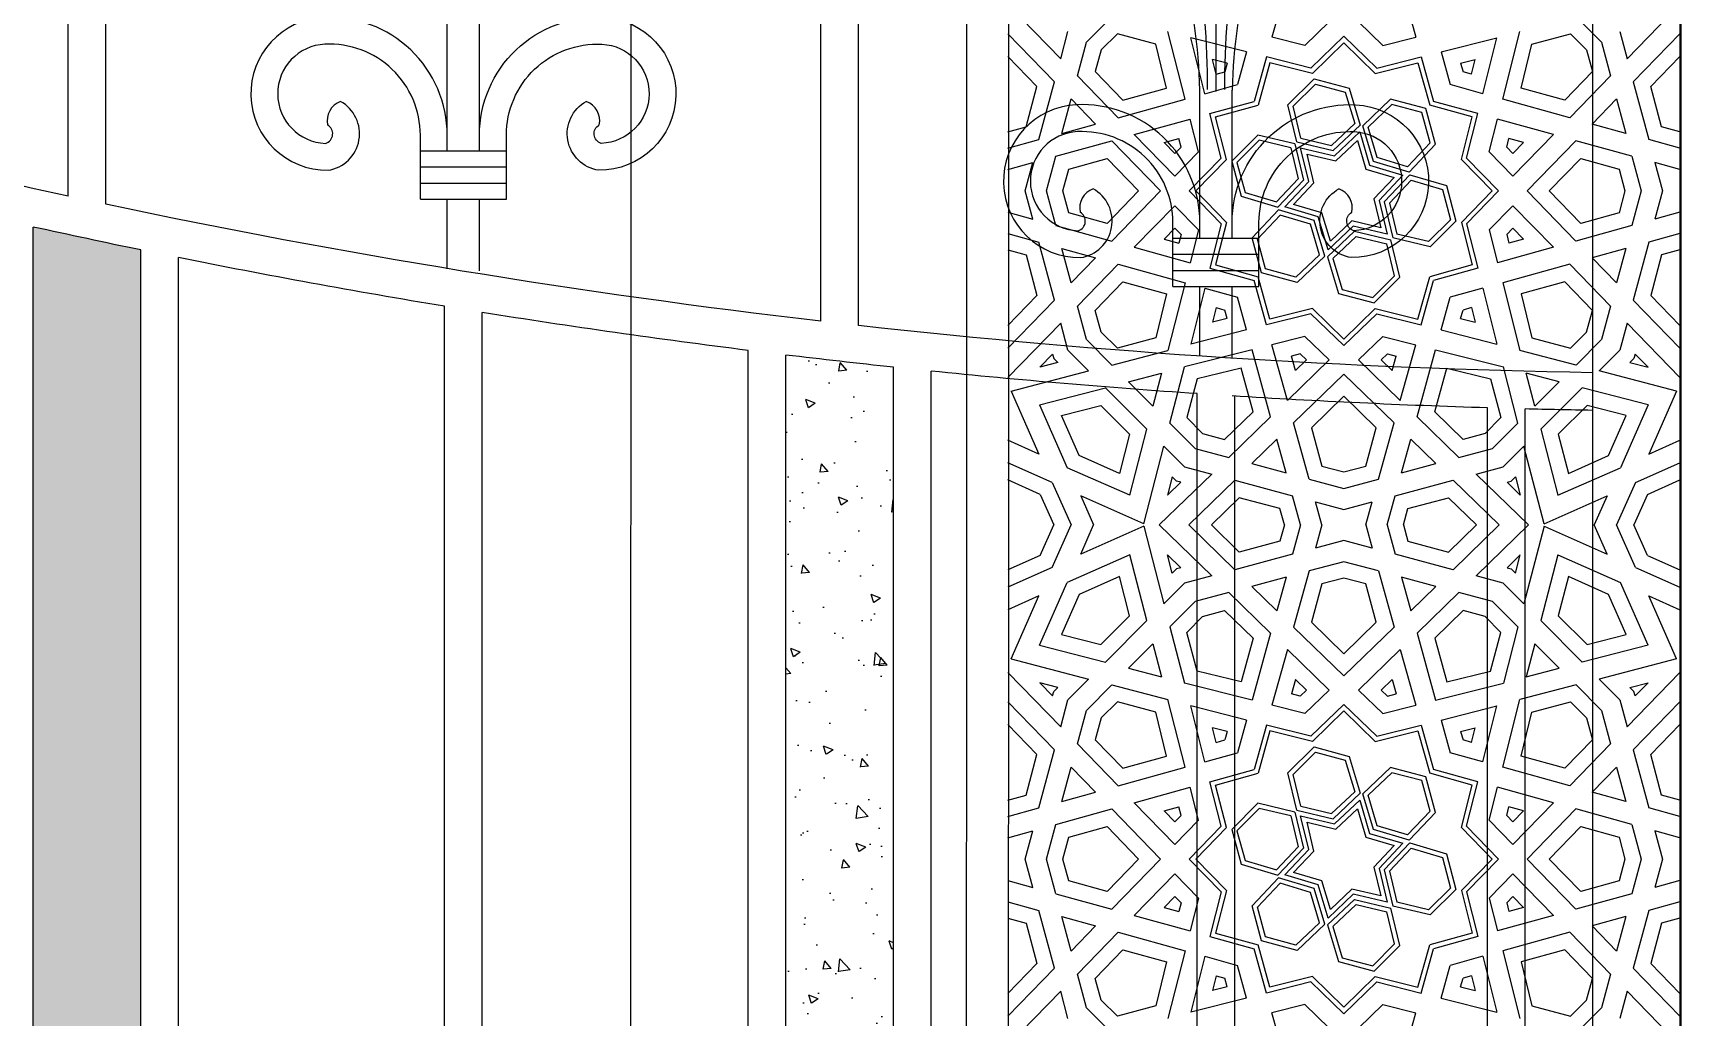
# Model space of a CAD drawing. Header units: inches. Extents: x 13054 to 48691, y 5623 to 20391.
# Drawn here: x 48434.82 to 48454.45, y 18827.47 to 18839.18 of the extents above; entities that cross this region are included whole.
import ezdxf

# ---------------------------------------------------------------- set-up
doc = ezdxf.new("R2010")
doc.units = ezdxf.units.IN
doc.header["$MEASUREMENT"] = 0
pattern_1 = [(130, (50577.7649, 18789.7504), (-1.1474784, -0.10039135), [0.1199856, -1.3198414]), (185, (50577.7649, 18789.7504), (0.22197546, 1.2033628), [0.09598847, -1.0558731]), (79.5486, (50577.6693, 18789.742), (-0.9255038, 1.1029707), [0.10197205, -1.1216926]), (133.8158, (50577.7649, 18790.0704), (-1.7073805, -0.2647986), [0.1799784, -1.9797621]), (83.3644, (50577.6226, 18790.0483), (-1.4952806, 1.5584013), [0.1529581, -1.6825386]), (188.8158, (50577.7649, 18790.0704), (-1.4952794, 1.5584025), [0.1439827, -1.5838097]), (159, (50577.6049, 18789.9904), (-0.95493653, -0.64411282), [0.1199856, -1.3198414]), (214, (50577.6049, 18789.9904), (-0.38925776, 1.1601007), [0.09598847, -1.0558731]), (108.5486, (50577.5253, 18789.9367), (-1.3441947, 0.5159868), [0.10197205, -1.1216926]), (142.5, (50577.7649, 18789.7504), (-0.01945343, 0.53256617), [0, -1.04307466, 0, -1.0718712, 0, -1.05987264]), (172.5, (50577.7649, 18789.7504), (-0.42086069, 0.63098292), [0, -0.61112656, 0, -1.01907754, 0, -0.40395146]), (212.5, (50578.12166, 18789.7504), (-0.854013275, -0.03608346), [0, -0.39995194, 0, -1.24785005, 0, -1.65580103]), (222.5, (50578.28164, 18789.7504), (-0.93298576, 0.16014873), [0, -0.51993752, 0, -0.82870042, 0, -1.1758587])]

msp = doc.modelspace()

# ---------------------------------------------------------------- hatches: boundary and pattern name
at = {"ltscale": 5}
h = msp.add_hatch(dxfattribs=at)
h.set_pattern_fill('AR-CONC', color=251, scale=0.159981, style=0)
h.set_pattern_definition(pattern_1)
h.paths.add_polyline_path([(48434.823, 18809.336), (48436.103, 18809.336), (48436.103, 18836.601, -0.003493), (48434.823, 18836.874)])
h = msp.add_hatch(dxfattribs=at)
h.set_pattern_fill('AR-CONC', color=251, scale=0.159981, style=0)
h.set_pattern_definition(pattern_1)
h.paths.add_polyline_path([(48445.062, 18835.205, -0.003438), (48443.782, 18835.35), (48443.782, 18809.336), (48445.062, 18809.336)])

# ---------------------------------------------------------------- linework, layer by layer
at = {"transparency": 33554483}
for p, q in [((48454.449, 18888.521), (48454.424, 18793.508)), ((48441.946, 18876.024), (48441.924, 18793.511)), ((48454.424, 18841.28), (48454.424, 18833.327)), ((48454.424, 18841.28), (48454.424, 18833.327)), ((48449.752, 18839.798), (48449.568, 18839.133)), ((48451.095, 18839.798), (48451.279, 18839.133)), ((48446.424, 18839.524), (48447.053, 18838.877)), ((48454.424, 18839.524), (48453.795, 18838.877)), ((48447.358, 18839.073), (48447.66, 18839.375)), ((48450.248, 18839.315), (48449.96, 18839.034)), ((48450.599, 18839.315), (48450.887, 18839.034)), ((48453.187, 18839.375), (48453.489, 18839.073)), ((48446.424, 18839.174), (48446.979, 18838.603)), ((48447.053, 18838.877), (48447.139, 18839.2)), ((48447.251, 18838.673), (48447.358, 18839.073)), ((48447.727, 18839.173), (48447.536, 18838.985)), ((48448.185, 18839.051), (48447.727, 18839.173)), ((48448.313, 18838.527), (48448.185, 18839.051)), ((48448.534, 18838.396), (48448.33, 18839.202)), ((48448.769, 18838.461), (48448.601, 18839.126)), ((48449.266, 18838.958), (48448.601, 18839.126)), ((48449.96, 18839.034), (48449.568, 18839.133)), ((48450.424, 18839.145), (48450.032, 18838.764)), ((48450.424, 18839.066), (48450.049, 18838.702)), ((48450.424, 18839.145), (48450.815, 18838.764)), ((48450.424, 18839.066), (48450.798, 18838.702)), ((48450.887, 18839.034), (48451.279, 18839.133)), ((48451.581, 18838.958), (48452.246, 18839.126)), ((48452.078, 18838.461), (48452.246, 18839.126)), ((48452.314, 18838.396), (48452.517, 18839.202)), ((48452.534, 18838.527), (48452.662, 18839.051)), ((48452.662, 18839.051), (48453.12, 18839.173)), ((48453.12, 18839.173), (48453.312, 18838.985)), ((48453.489, 18839.073), (48453.597, 18838.673)), ((48453.708, 18839.2), (48453.795, 18838.877)), ((48454.424, 18839.174), (48453.868, 18838.603)), ((48446.77, 18838.548), (48446.424, 18838.905)), ((48447.536, 18838.985), (48447.464, 18838.725)), ((48448.904, 18838.693), (48448.86, 18838.867)), ((48449.034, 18838.823), (48448.86, 18838.867)), ((48449.266, 18838.958), (48449.158, 18838.569)), ((48449.503, 18838.898), (48449.357, 18838.37)), ((48449.542, 18838.83), (48449.402, 18838.325)), ((48450.032, 18838.764), (48449.503, 18838.898)), ((48450.049, 18838.702), (48449.542, 18838.83)), ((48450.798, 18838.702), (48451.305, 18838.83)), ((48450.815, 18838.764), (48451.344, 18838.898)), ((48451.305, 18838.83), (48451.445, 18838.325)), ((48451.344, 18838.898), (48451.491, 18838.37)), ((48451.581, 18838.958), (48451.689, 18838.569)), ((48451.813, 18838.823), (48451.987, 18838.867)), ((48451.943, 18838.693), (48451.987, 18838.867)), ((48453.312, 18838.985), (48453.383, 18838.725)), ((48454.077, 18838.548), (48454.424, 18838.905)), ((48447.251, 18838.673), (48447.735, 18838.175)), ((48447.464, 18838.725), (48447.793, 18838.385)), ((48448.904, 18838.693), (48449.006, 18838.721)), ((48449.034, 18838.823), (48449.006, 18838.721)), ((48449.758, 18838.329), (48450.07, 18838.639)), ((48450.07, 18838.639), (48450.486, 18838.526)), ((48451.813, 18838.823), (48451.842, 18838.721)), ((48451.943, 18838.693), (48451.842, 18838.721)), ((48453.383, 18838.725), (48453.054, 18838.385)), ((48453.597, 18838.673), (48453.112, 18838.175)), ((48446.641, 18838.066), (48446.77, 18838.548)), ((48446.794, 18837.914), (48446.979, 18838.603)), ((48447.793, 18838.385), (48448.313, 18838.527)), ((48448.769, 18838.461), (48449.158, 18838.569)), ((48449.82, 18838.311), (48450.087, 18838.576)), ((48450.087, 18838.576), (48450.441, 18838.48)), ((48450.441, 18838.48), (48450.553, 18838.105)), ((48450.486, 18838.526), (48450.617, 18838.088)), ((48452.078, 18838.461), (48451.689, 18838.569)), ((48453.054, 18838.385), (48452.534, 18838.527)), ((48453.868, 18838.603), (48454.053, 18837.914)), ((48454.206, 18838.066), (48454.077, 18838.548)), ((48447.067, 18837.989), (48447.177, 18838.399)), ((48447.177, 18838.399), (48447.467, 18838.1)), ((48447.735, 18838.175), (48448.534, 18838.396)), ((48448.829, 18838.224), (48449.357, 18838.37)), ((48448.897, 18838.185), (48449.402, 18838.325)), ((48449.864, 18837.886), (48449.758, 18838.329)), ((48449.911, 18837.933), (48449.82, 18838.311)), ((48450.98, 18838.394), (48450.649, 18838.08)), ((48450.996, 18838.331), (48450.713, 18838.062)), ((48451.398, 18838.283), (48450.98, 18838.394)), ((48451.352, 18838.237), (48450.996, 18838.331)), ((48451.513, 18837.859), (48451.398, 18838.283)), ((48451.95, 18838.185), (48451.445, 18838.325)), ((48452.018, 18838.224), (48451.491, 18838.37)), ((48453.112, 18838.175), (48452.314, 18838.396)), ((48453.67, 18838.399), (48453.38, 18838.1)), ((48453.67, 18838.399), (48453.78, 18837.989)), ((48446.424, 18838.006), (48446.641, 18838.066)), ((48447.067, 18837.989), (48447.467, 18838.1)), ((48447.929, 18837.975), (48448.593, 18838.159)), ((48448.692, 18837.767), (48448.593, 18838.159)), ((48448.963, 18837.695), (48448.829, 18838.224)), ((48449.025, 18837.678), (48448.897, 18838.185)), ((48450.278, 18837.845), (48450.553, 18838.105)), ((48450.295, 18837.784), (48450.617, 18838.088)), ((48450.775, 18837.655), (48450.649, 18838.08)), ((48450.82, 18837.7), (48450.713, 18838.062)), ((48451.45, 18837.875), (48451.352, 18838.237)), ((48451.822, 18837.678), (48451.95, 18838.185)), ((48451.885, 18837.695), (48452.018, 18838.224)), ((48452.155, 18837.767), (48452.254, 18838.159)), ((48452.918, 18837.975), (48452.254, 18838.159)), ((48453.78, 18837.989), (48453.38, 18838.1)), ((48454.424, 18838.006), (48454.206, 18838.066)), ((48446.424, 18837.811), (48446.794, 18837.914)), ((48446.994, 18837.716), (48447.661, 18837.901)), ((48447.661, 18837.901), (48448.242, 18837.303)), ((48447.929, 18837.975), (48448.412, 18837.479)), ((48448.285, 18837.879), (48448.458, 18837.927)), ((48448.285, 18837.879), (48448.412, 18837.748)), ((48448.485, 18837.823), (48448.458, 18837.927)), ((48449.398, 18837.969), (48449.088, 18837.657)), ((48449.416, 18837.907), (48449.151, 18837.64)), ((48449.841, 18837.863), (48449.398, 18837.969)), ((48449.794, 18837.816), (48449.416, 18837.907)), ((48449.841, 18837.863), (48449.943, 18837.432)), ((48449.864, 18837.886), (48450.295, 18837.784)), ((48449.911, 18837.933), (48450.278, 18837.845)), ((48450.311, 18837.722), (48450.612, 18838.006)), ((48450.328, 18837.66), (48450.584, 18837.902)), ((48450.584, 18837.902), (48450.685, 18837.564)), ((48450.612, 18838.006), (48450.73, 18837.61)), ((48451.183, 18837.592), (48451.45, 18837.875)), ((48451.2, 18837.528), (48451.513, 18837.859)), ((48452.362, 18837.823), (48452.389, 18837.927)), ((48452.562, 18837.879), (48452.389, 18837.927)), ((48452.918, 18837.975), (48452.435, 18837.479)), ((48452.562, 18837.879), (48452.435, 18837.748)), ((48453.186, 18837.901), (48452.606, 18837.303)), ((48453.853, 18837.716), (48453.186, 18837.901)), ((48454.424, 18837.811), (48454.053, 18837.914)), ((48446.884, 18837.303), (48446.994, 18837.716)), ((48447.148, 18837.564), (48447.604, 18837.69)), ((48447.604, 18837.69), (48447.98, 18837.303)), ((48448.412, 18837.748), (48448.485, 18837.823)), ((48448.412, 18837.479), (48448.692, 18837.767)), ((48448.582, 18837.303), (48448.963, 18837.695)), ((48448.661, 18837.303), (48449.025, 18837.678)), ((48449.088, 18837.657), (48449.201, 18837.241)), ((48449.794, 18837.816), (48449.881, 18837.449)), ((48449.909, 18837.818), (48450.311, 18837.722)), ((48450.005, 18837.415), (48449.909, 18837.818)), ((48449.985, 18837.742), (48450.328, 18837.66)), ((48450.067, 18837.399), (48449.985, 18837.742)), ((48451.2, 18837.528), (48450.775, 18837.655)), ((48451.183, 18837.592), (48450.82, 18837.7)), ((48452.187, 18837.303), (48451.822, 18837.678)), ((48452.265, 18837.303), (48451.885, 18837.695)), ((48452.435, 18837.479), (48452.155, 18837.767)), ((48452.435, 18837.748), (48452.362, 18837.823)), ((48452.867, 18837.303), (48453.243, 18837.69)), ((48453.243, 18837.69), (48453.7, 18837.564)), ((48453.853, 18837.716), (48453.964, 18837.303)), ((48446.424, 18837.558), (48446.721, 18837.64)), ((48446.631, 18837.303), (48446.721, 18837.64)), ((48447.078, 18837.303), (48447.148, 18837.564)), ((48449.151, 18837.64), (48449.247, 18837.286)), ((48450.685, 18837.564), (48451.022, 18837.464)), ((48450.73, 18837.61), (48451.126, 18837.492)), ((48451.022, 18837.464), (48450.78, 18837.208)), ((48451.126, 18837.492), (48450.842, 18837.191)), ((48451.208, 18837.497), (48450.904, 18837.175)), ((48451.208, 18837.497), (48451.644, 18837.367)), ((48453.7, 18837.564), (48453.769, 18837.303)), ((48454.126, 18837.64), (48454.216, 18837.303)), ((48454.424, 18837.558), (48454.126, 18837.64)), ((48446.721, 18836.967), (48446.631, 18837.303)), ((48446.994, 18836.891), (48446.884, 18837.303)), ((48447.148, 18837.043), (48447.078, 18837.303)), ((48447.98, 18837.303), (48447.604, 18836.917)), ((48447.661, 18836.706), (48448.242, 18837.303)), ((48448.582, 18837.303), (48448.963, 18836.912)), ((48448.661, 18837.303), (48449.025, 18836.929)), ((48449.247, 18837.286), (48449.622, 18837.174)), ((48449.881, 18837.449), (48449.622, 18837.174)), ((48449.943, 18837.432), (48449.639, 18837.11)), ((48449.721, 18837.115), (48450.005, 18837.415)), ((48449.825, 18837.143), (48450.067, 18837.399)), ((48451.225, 18837.433), (48450.966, 18837.158)), ((48451.225, 18837.433), (48451.598, 18837.322)), ((48451.598, 18837.322), (48451.694, 18836.959)), ((48451.644, 18837.367), (48451.757, 18836.942)), ((48452.187, 18837.303), (48451.822, 18836.929)), ((48452.265, 18837.303), (48451.885, 18836.912)), ((48453.186, 18836.706), (48452.606, 18837.303)), ((48453.243, 18836.917), (48452.867, 18837.303)), ((48453.769, 18837.303), (48453.7, 18837.043)), ((48453.964, 18837.303), (48453.853, 18836.891)), ((48454.216, 18837.303), (48454.126, 18836.967)), ((48447.929, 18836.632), (48448.412, 18837.128)), ((48448.412, 18837.128), (48448.692, 18836.84)), ((48449.201, 18837.241), (48449.639, 18837.11)), ((48449.333, 18836.746), (48449.647, 18837.078)), ((48450.072, 18836.952), (48449.647, 18837.078)), ((48450.117, 18836.997), (48449.721, 18837.115)), ((48450.163, 18837.042), (48449.825, 18837.143)), ((48450.78, 18837.208), (48450.862, 18836.865)), ((48450.842, 18837.191), (48450.938, 18836.789)), ((48450.904, 18837.175), (48451.007, 18836.744)), ((48450.966, 18837.158), (48451.053, 18836.79)), ((48452.435, 18837.128), (48452.155, 18836.84)), ((48452.918, 18836.632), (48452.435, 18837.128)), ((48446.424, 18837.049), (48446.721, 18836.967)), ((48446.994, 18836.891), (48447.661, 18836.706)), ((48447.604, 18836.917), (48447.148, 18837.043)), ((48448.963, 18836.912), (48448.829, 18836.383)), ((48449.025, 18836.929), (48448.897, 18836.422)), ((48449.396, 18836.731), (48449.664, 18837.014)), ((48450.027, 18836.907), (48449.664, 18837.014)), ((48450.135, 18836.544), (48450.027, 18836.907)), ((48450.198, 18836.527), (48450.072, 18836.952)), ((48450.235, 18836.601), (48450.117, 18836.997)), ((48450.263, 18836.705), (48450.163, 18837.042)), ((48450.536, 18836.885), (48450.235, 18836.601)), ((48450.519, 18836.947), (48450.263, 18836.705)), ((48450.862, 18836.865), (48450.519, 18836.947)), ((48450.938, 18836.789), (48450.536, 18836.885)), ((48451.694, 18836.959), (48451.433, 18836.7)), ((48451.757, 18836.942), (48451.451, 18836.638)), ((48451.822, 18836.929), (48451.95, 18836.422)), ((48451.885, 18836.912), (48452.018, 18836.383)), ((48453.853, 18836.891), (48453.186, 18836.706)), ((48453.7, 18837.043), (48453.243, 18836.917)), ((48454.424, 18837.049), (48454.126, 18836.967)), ((48446.424, 18836.796), (48446.794, 18836.693)), ((48446.979, 18836.004), (48446.794, 18836.693)), ((48448.285, 18836.728), (48448.412, 18836.859)), ((48448.285, 18836.728), (48448.458, 18836.68)), ((48448.412, 18836.859), (48448.485, 18836.784)), ((48448.485, 18836.784), (48448.458, 18836.68)), ((48448.692, 18836.84), (48448.593, 18836.448)), ((48449.444, 18836.329), (48449.333, 18836.746)), ((48449.49, 18836.375), (48449.396, 18836.731)), ((48450.23, 18836.519), (48450.552, 18836.823)), ((48450.294, 18836.501), (48450.569, 18836.761)), ((48450.552, 18836.823), (48450.983, 18836.72)), ((48450.569, 18836.761), (48450.937, 18836.674)), ((48451.027, 18836.293), (48450.937, 18836.674)), ((48451.089, 18836.276), (48450.983, 18836.72)), ((48451.451, 18836.638), (48451.007, 18836.744)), ((48451.433, 18836.7), (48451.053, 18836.79)), ((48452.155, 18836.84), (48452.254, 18836.448)), ((48452.435, 18836.859), (48452.362, 18836.784)), ((48452.362, 18836.784), (48452.389, 18836.68)), ((48452.562, 18836.728), (48452.389, 18836.68)), ((48452.562, 18836.728), (48452.435, 18836.859)), ((48454.053, 18836.693), (48453.868, 18836.004)), ((48454.424, 18836.796), (48454.053, 18836.693)), ((48446.424, 18836.601), (48446.641, 18836.541)), ((48446.641, 18836.541), (48446.77, 18836.058)), ((48447.177, 18836.208), (48447.067, 18836.617)), ((48447.067, 18836.617), (48447.467, 18836.506)), ((48447.177, 18836.208), (48447.467, 18836.506)), ((48447.929, 18836.632), (48448.593, 18836.448)), ((48450.135, 18836.544), (48449.852, 18836.277)), ((48450.198, 18836.527), (48449.868, 18836.214)), ((48450.23, 18836.519), (48450.36, 18836.082)), ((48450.294, 18836.501), (48450.405, 18836.129)), ((48452.918, 18836.632), (48452.254, 18836.448)), ((48453.78, 18836.617), (48453.38, 18836.506)), ((48453.67, 18836.208), (48453.38, 18836.506)), ((48453.78, 18836.617), (48453.67, 18836.208)), ((48454.206, 18836.541), (48454.077, 18836.058)), ((48454.424, 18836.601), (48454.206, 18836.541)), ((48447.251, 18835.933), (48447.735, 18836.432)), ((48447.735, 18836.432), (48448.534, 18836.211)), ((48448.829, 18836.383), (48449.357, 18836.236)), ((48448.897, 18836.422), (48449.402, 18836.282)), ((48449.542, 18835.777), (48449.402, 18836.282)), ((48449.868, 18836.214), (48449.444, 18836.329)), ((48449.852, 18836.277), (48449.49, 18836.375)), ((48450.768, 18836.033), (48451.027, 18836.293)), ((48451.305, 18835.777), (48451.445, 18836.282)), ((48451.95, 18836.422), (48451.445, 18836.282)), ((48452.018, 18836.383), (48451.491, 18836.236)), ((48453.112, 18836.432), (48452.314, 18836.211)), ((48453.597, 18835.933), (48453.112, 18836.432)), ((48447.464, 18835.882), (48447.793, 18836.222)), ((48447.793, 18836.222), (48448.313, 18836.079)), ((48448.534, 18836.211), (48448.33, 18835.405)), ((48448.769, 18836.146), (48448.601, 18835.481)), ((48448.769, 18836.146), (48449.158, 18836.038)), ((48449.503, 18835.709), (48449.357, 18836.236)), ((48450.36, 18836.082), (48450.785, 18835.97)), ((48450.405, 18836.129), (48450.768, 18836.033)), ((48450.785, 18835.97), (48451.089, 18836.276)), ((48451.344, 18835.709), (48451.491, 18836.236)), ((48452.078, 18836.146), (48451.689, 18836.038)), ((48452.078, 18836.146), (48452.246, 18835.481)), ((48452.314, 18836.211), (48452.517, 18835.405)), ((48453.054, 18836.222), (48452.534, 18836.079)), ((48453.383, 18835.882), (48453.054, 18836.222)), ((48446.77, 18836.058), (48446.424, 18835.702)), ((48446.424, 18835.433), (48446.979, 18836.004)), ((48447.358, 18835.533), (48447.251, 18835.933)), ((48448.313, 18836.079), (48448.185, 18835.556)), ((48448.904, 18835.914), (48448.86, 18835.74)), ((48448.904, 18835.914), (48449.006, 18835.885)), ((48449.034, 18835.784), (48449.006, 18835.885)), ((48449.266, 18835.649), (48449.158, 18836.038)), ((48450.049, 18835.905), (48449.542, 18835.777)), ((48450.424, 18835.54), (48450.049, 18835.905)), ((48450.424, 18835.54), (48450.798, 18835.905)), ((48450.798, 18835.905), (48451.305, 18835.777)), ((48451.581, 18835.649), (48451.689, 18836.038)), ((48451.813, 18835.784), (48451.842, 18835.885)), ((48451.943, 18835.914), (48451.842, 18835.885)), ((48451.943, 18835.914), (48451.987, 18835.74)), ((48452.534, 18836.079), (48452.662, 18835.556)), ((48453.597, 18835.933), (48453.489, 18835.533)), ((48454.424, 18835.433), (48453.868, 18836.004)), ((48454.077, 18836.058), (48454.424, 18835.702)), ((48446.424, 18835.082), (48447.053, 18835.729)), ((48447.139, 18835.407), (48447.053, 18835.729)), ((48447.536, 18835.622), (48447.464, 18835.882)), ((48449.034, 18835.784), (48448.86, 18835.74)), ((48450.032, 18835.842), (48449.503, 18835.709)), ((48450.424, 18835.462), (48450.032, 18835.842)), ((48450.424, 18835.462), (48450.815, 18835.842)), ((48450.815, 18835.842), (48451.344, 18835.709)), ((48451.813, 18835.784), (48451.987, 18835.74)), ((48453.312, 18835.622), (48453.383, 18835.882)), ((48453.795, 18835.729), (48453.708, 18835.407)), ((48454.424, 18835.082), (48453.795, 18835.729)), ((48447.66, 18835.231), (48447.358, 18835.533)), ((48447.727, 18835.433), (48447.536, 18835.622)), ((48448.185, 18835.556), (48447.727, 18835.433)), ((48449.266, 18835.649), (48448.601, 18835.481)), ((48449.96, 18835.572), (48449.568, 18835.473)), ((48450.248, 18835.292), (48449.96, 18835.572)), ((48450.599, 18835.292), (48450.887, 18835.572)), ((48450.887, 18835.572), (48451.279, 18835.473)), ((48451.581, 18835.649), (48452.246, 18835.481)), ((48452.662, 18835.556), (48453.12, 18835.433)), ((48453.12, 18835.433), (48453.312, 18835.622)), ((48453.489, 18835.533), (48453.187, 18835.231)), ((48446.803, 18835.204), (48446.957, 18835.361)), ((48446.957, 18835.361), (48446.971, 18835.31)), ((48446.971, 18835.31), (48447.02, 18835.26)), ((48447.385, 18835.16), (48447.139, 18835.407)), ((48447.66, 18835.231), (48448.33, 18835.405)), ((48449.331, 18835.413), (48448.525, 18835.21)), ((48449.552, 18834.615), (48449.331, 18835.413)), ((48449.752, 18834.809), (48449.568, 18835.473)), ((48449.904, 18835.364), (48449.8, 18835.338)), ((48449.848, 18835.165), (48449.8, 18835.338)), ((48449.979, 18835.292), (48449.904, 18835.364)), ((48450.868, 18835.292), (48450.943, 18835.364)), ((48450.943, 18835.364), (48451.047, 18835.338)), ((48450.999, 18835.165), (48451.047, 18835.338)), ((48451.095, 18834.809), (48451.279, 18835.473)), ((48451.295, 18834.615), (48451.516, 18835.413)), ((48451.516, 18835.413), (48452.322, 18835.21)), ((48453.187, 18835.231), (48452.517, 18835.405)), ((48453.708, 18835.407), (48453.462, 18835.16)), ((48453.877, 18835.31), (48453.827, 18835.26)), ((48453.89, 18835.361), (48453.877, 18835.31)), ((48454.044, 18835.204), (48453.89, 18835.361)), ((48446.462, 18834.921), (48447.385, 18835.16)), ((48447.02, 18835.26), (48446.803, 18835.204)), ((48447.86, 18835.031), (48448.253, 18835.133)), ((48448.253, 18835.133), (48448.151, 18834.74)), ((48448.352, 18834.54), (48448.525, 18835.21)), ((48449.2, 18835.193), (48448.676, 18835.065)), ((48449.342, 18834.673), (48449.2, 18835.193)), ((48449.752, 18834.809), (48450.248, 18835.292)), ((48449.826, 18834.541), (48450.424, 18835.121)), ((48449.848, 18835.165), (48449.979, 18835.292)), ((48451.021, 18834.541), (48450.424, 18835.121)), ((48451.095, 18834.809), (48450.599, 18835.292)), ((48450.999, 18835.165), (48450.868, 18835.292)), ((48451.505, 18834.673), (48451.648, 18835.193)), ((48451.648, 18835.193), (48452.171, 18835.065)), ((48452.496, 18834.54), (48452.322, 18835.21)), ((48452.696, 18834.74), (48452.594, 18835.133)), ((48452.987, 18835.031), (48452.594, 18835.133)), ((48454.385, 18834.921), (48453.462, 18835.16)), ((48453.827, 18835.26), (48454.044, 18835.204)), ((48446.462, 18834.921), (48446.792, 18834.171)), ((48446.801, 18834.757), (48447.586, 18834.96)), ((48448.08, 18834.466), (48447.586, 18834.96)), ((48448.151, 18834.74), (48447.86, 18835.031)), ((48448.676, 18835.065), (48448.554, 18834.607)), ((48452.171, 18835.065), (48452.294, 18834.607)), ((48452.987, 18835.031), (48452.696, 18834.74)), ((48453.261, 18834.96), (48452.767, 18834.466)), ((48454.046, 18834.757), (48453.261, 18834.96)), ((48454.385, 18834.921), (48454.055, 18834.171)), ((48446.801, 18834.757), (48447.13, 18834.009)), ((48447.062, 18834.63), (48447.529, 18834.751)), ((48447.529, 18834.751), (48447.872, 18834.409)), ((48450.424, 18834.86), (48450.037, 18834.484)), ((48450.81, 18834.484), (48450.424, 18834.86)), ((48453.318, 18834.751), (48452.976, 18834.409)), ((48453.786, 18834.63), (48453.318, 18834.751)), ((48454.046, 18834.757), (48453.718, 18834.009)), ((48447.272, 18834.152), (48447.062, 18834.63)), ((48448.352, 18834.54), (48448.654, 18834.238)), ((48448.554, 18834.607), (48448.742, 18834.415)), ((48449.002, 18834.344), (48449.342, 18834.673)), ((48449.054, 18834.13), (48449.552, 18834.615)), ((48450.011, 18833.874), (48449.826, 18834.541)), ((48450.836, 18833.874), (48451.021, 18834.541)), ((48451.794, 18834.13), (48451.295, 18834.615)), ((48451.845, 18834.344), (48451.505, 18834.673)), ((48452.294, 18834.607), (48452.105, 18834.415)), ((48452.194, 18834.238), (48452.496, 18834.54)), ((48453.575, 18834.152), (48453.786, 18834.63)), ((48446.792, 18834.171), (48446.424, 18834.336)), ((48447.872, 18834.409), (48447.751, 18833.941)), ((48447.877, 18833.681), (48448.08, 18834.466)), ((48448.742, 18834.415), (48449.002, 18834.344)), ((48449.328, 18834.057), (48449.627, 18834.347)), ((48449.737, 18833.947), (48449.627, 18834.347)), ((48450.037, 18834.484), (48450.163, 18834.027)), ((48450.684, 18834.027), (48450.81, 18834.484)), ((48451.11, 18833.947), (48451.22, 18834.347)), ((48451.519, 18834.057), (48451.22, 18834.347)), ((48452.105, 18834.415), (48451.845, 18834.344)), ((48452.767, 18834.466), (48452.97, 18833.681)), ((48452.976, 18834.409), (48453.097, 18833.941)), ((48454.055, 18834.171), (48454.424, 18834.336)), ((48447.751, 18833.941), (48447.272, 18834.152)), ((48448.041, 18833.342), (48448.281, 18834.265)), ((48448.281, 18834.265), (48448.527, 18834.019)), ((48448.654, 18834.238), (48449.054, 18834.13)), ((48451.794, 18834.13), (48452.194, 18834.238)), ((48452.32, 18834.019), (48452.567, 18834.265)), ((48452.806, 18833.342), (48452.567, 18834.265)), ((48453.097, 18833.941), (48453.575, 18834.152)), ((48446.952, 18833.832), (48446.424, 18834.068)), ((48447.877, 18833.681), (48447.13, 18834.009)), ((48448.226, 18833.327), (48448.85, 18833.932)), ((48448.527, 18834.019), (48448.85, 18833.932)), ((48449.328, 18834.057), (48449.737, 18833.947)), ((48450.163, 18834.027), (48450.424, 18833.958)), ((48450.424, 18833.958), (48450.684, 18834.027)), ((48451.11, 18833.947), (48451.519, 18834.057)), ((48451.998, 18833.932), (48452.32, 18834.019)), ((48452.621, 18833.327), (48451.998, 18833.932)), ((48452.97, 18833.681), (48453.718, 18834.009)), ((48453.895, 18833.832), (48454.424, 18834.068)), ((48446.81, 18833.69), (48446.424, 18833.863)), ((48446.952, 18833.832), (48447.178, 18833.327)), ((48448.38, 18833.9), (48448.324, 18833.683)), ((48448.324, 18833.683), (48448.482, 18833.836)), ((48448.43, 18833.85), (48448.38, 18833.9)), ((48448.482, 18833.836), (48448.43, 18833.85)), ((48448.577, 18833.327), (48449.124, 18833.859)), ((48449.124, 18833.859), (48449.813, 18833.674)), ((48450.011, 18833.874), (48450.424, 18833.763)), ((48450.424, 18833.763), (48450.836, 18833.874)), ((48451.034, 18833.674), (48451.723, 18833.859)), ((48452.271, 18833.327), (48451.723, 18833.859)), ((48452.366, 18833.836), (48452.417, 18833.85)), ((48452.523, 18833.683), (48452.366, 18833.836)), ((48452.417, 18833.85), (48452.467, 18833.9)), ((48452.467, 18833.9), (48452.523, 18833.683)), ((48453.895, 18833.832), (48453.669, 18833.327)), ((48454.037, 18833.69), (48454.424, 18833.863)), ((48446.81, 18833.69), (48446.972, 18833.327)), ((48447.291, 18833.672), (48447.445, 18833.327)), ((48448.041, 18833.342), (48447.291, 18833.672)), ((48449.179, 18833.65), (48448.846, 18833.327)), ((48449.661, 18833.521), (48449.179, 18833.65)), ((48449.909, 18833.327), (48449.813, 18833.674)), ((48450.087, 18833.601), (48450.424, 18833.511)), ((48450.163, 18833.327), (48450.087, 18833.601)), ((48450.424, 18833.511), (48450.76, 18833.601)), ((48450.684, 18833.327), (48450.76, 18833.601)), ((48450.938, 18833.327), (48451.034, 18833.674)), ((48451.186, 18833.521), (48451.669, 18833.65)), ((48451.669, 18833.65), (48452.001, 18833.327)), ((48452.806, 18833.342), (48453.556, 18833.672)), ((48453.556, 18833.672), (48453.402, 18833.327)), ((48454.037, 18833.69), (48453.875, 18833.327)), ((48449.715, 18833.327), (48449.661, 18833.521)), ((48451.133, 18833.327), (48451.186, 18833.521)), ((48446.81, 18832.963), (48446.972, 18833.327)), ((48446.952, 18832.821), (48447.178, 18833.327)), ((48447.291, 18832.981), (48447.445, 18833.327)), ((48448.041, 18833.311), (48447.291, 18832.981)), ((48448.041, 18833.311), (48448.281, 18832.388)), ((48448.226, 18833.327), (48448.85, 18832.721)), ((48448.577, 18833.327), (48449.124, 18832.794)), ((48449.179, 18833.003), (48448.846, 18833.327)), ((48449.715, 18833.327), (48449.661, 18833.133)), ((48449.909, 18833.327), (48449.813, 18832.979)), ((48450.163, 18833.327), (48450.087, 18833.052)), ((48450.424, 18833.143), (48450.087, 18833.052)), ((48450.76, 18833.052), (48450.424, 18833.143)), ((48450.684, 18833.327), (48450.76, 18833.052)), ((48450.938, 18833.327), (48451.034, 18832.979)), ((48451.133, 18833.327), (48451.186, 18833.133)), ((48451.669, 18833.003), (48452.001, 18833.327)), ((48452.271, 18833.327), (48451.723, 18832.794)), ((48452.621, 18833.327), (48451.998, 18832.721)), ((48452.806, 18833.311), (48452.567, 18832.388)), ((48452.806, 18833.311), (48453.556, 18832.981)), ((48453.556, 18832.981), (48453.402, 18833.327)), ((48453.895, 18832.821), (48453.669, 18833.327)), ((48454.037, 18832.963), (48453.875, 18833.327)), ((48454.424, 18833.327), (48454.424, 18825.373)), ((48454.424, 18833.327), (48454.424, 18825.373)), ((48446.81, 18832.963), (48446.424, 18832.791)), ((48447.877, 18832.972), (48447.13, 18832.644)), ((48448.08, 18832.188), (48447.877, 18832.972)), ((48448.38, 18832.753), (48448.324, 18832.97)), ((48448.324, 18832.97), (48448.482, 18832.817)), ((48449.813, 18832.979), (48449.124, 18832.794)), ((48449.661, 18833.133), (48449.179, 18833.003)), ((48451.723, 18832.794), (48451.034, 18832.979)), ((48451.186, 18833.133), (48451.669, 18833.003)), ((48452.523, 18832.97), (48452.366, 18832.817)), ((48452.467, 18832.753), (48452.523, 18832.97)), ((48452.97, 18832.972), (48452.767, 18832.188)), ((48452.97, 18832.972), (48453.718, 18832.644)), ((48454.037, 18832.963), (48454.424, 18832.791)), ((48446.952, 18832.821), (48446.424, 18832.585)), ((48448.43, 18832.803), (48448.38, 18832.753)), ((48448.482, 18832.817), (48448.43, 18832.803)), ((48450.011, 18832.779), (48449.826, 18832.112)), ((48450.424, 18832.89), (48450.011, 18832.779)), ((48450.836, 18832.779), (48450.424, 18832.89)), ((48450.836, 18832.779), (48451.021, 18832.112)), ((48452.366, 18832.817), (48452.417, 18832.803)), ((48452.417, 18832.803), (48452.467, 18832.753)), ((48453.895, 18832.821), (48454.424, 18832.585)), ((48446.801, 18831.896), (48447.13, 18832.644)), ((48447.751, 18832.712), (48447.272, 18832.501)), ((48447.872, 18832.244), (48447.751, 18832.712)), ((48448.527, 18832.634), (48448.281, 18832.388)), ((48448.85, 18832.721), (48448.527, 18832.634)), ((48449.737, 18832.706), (48449.328, 18832.596)), ((48449.328, 18832.596), (48449.627, 18832.306)), ((48449.737, 18832.706), (48449.627, 18832.306)), ((48450.163, 18832.626), (48450.037, 18832.169)), ((48450.424, 18832.695), (48450.163, 18832.626)), ((48450.684, 18832.626), (48450.424, 18832.695)), ((48450.81, 18832.169), (48450.684, 18832.626)), ((48451.519, 18832.596), (48451.11, 18832.706)), ((48451.11, 18832.706), (48451.22, 18832.306)), ((48451.519, 18832.596), (48451.22, 18832.306)), ((48452.32, 18832.634), (48451.998, 18832.721)), ((48452.567, 18832.388), (48452.32, 18832.634)), ((48453.097, 18832.712), (48452.976, 18832.244)), ((48453.575, 18832.501), (48453.097, 18832.712)), ((48454.046, 18831.896), (48453.718, 18832.644)), ((48446.792, 18832.482), (48446.424, 18832.317)), ((48446.462, 18831.732), (48446.792, 18832.482)), ((48447.272, 18832.501), (48447.062, 18832.023)), ((48448.654, 18832.416), (48448.352, 18832.114)), ((48449.054, 18832.523), (48448.654, 18832.416)), ((48449.054, 18832.523), (48449.552, 18832.038)), ((48451.794, 18832.523), (48451.295, 18832.038)), ((48452.194, 18832.416), (48451.794, 18832.523)), ((48452.496, 18832.114), (48452.194, 18832.416)), ((48453.786, 18832.023), (48453.575, 18832.501)), ((48454.055, 18832.482), (48454.424, 18832.317)), ((48454.385, 18831.732), (48454.055, 18832.482)), ((48447.529, 18831.902), (48447.872, 18832.244)), ((48447.586, 18831.693), (48448.08, 18832.188)), ((48448.554, 18832.046), (48448.742, 18832.238)), ((48448.742, 18832.238), (48449.002, 18832.31)), ((48449.002, 18832.31), (48449.342, 18831.98)), ((48450.037, 18832.169), (48450.424, 18831.793)), ((48450.424, 18831.793), (48450.81, 18832.169)), ((48451.845, 18832.31), (48451.505, 18831.98)), ((48452.105, 18832.238), (48451.845, 18832.31)), ((48452.294, 18832.046), (48452.105, 18832.238)), ((48453.261, 18831.693), (48452.767, 18832.188)), ((48452.976, 18832.244), (48453.318, 18831.902)), ((48447.062, 18832.023), (48447.529, 18831.902)), ((48448.352, 18832.114), (48448.525, 18831.443)), ((48448.676, 18831.588), (48448.554, 18832.046)), ((48449.342, 18831.98), (48449.2, 18831.46)), ((48449.552, 18832.038), (48449.331, 18831.24)), ((48449.826, 18832.112), (48450.424, 18831.532)), ((48451.021, 18832.112), (48450.424, 18831.532)), ((48451.295, 18832.038), (48451.516, 18831.24)), ((48451.505, 18831.98), (48451.648, 18831.46)), ((48452.171, 18831.588), (48452.294, 18832.046)), ((48452.496, 18832.114), (48452.322, 18831.443)), ((48453.318, 18831.902), (48453.786, 18832.023)), ((48446.801, 18831.896), (48447.586, 18831.693)), ((48447.86, 18831.622), (48448.151, 18831.913)), ((48448.151, 18831.913), (48448.253, 18831.52)), ((48449.752, 18831.844), (48449.568, 18831.18)), ((48449.752, 18831.844), (48450.248, 18831.361)), ((48451.095, 18831.844), (48450.599, 18831.361)), ((48451.095, 18831.844), (48451.279, 18831.18)), ((48452.696, 18831.913), (48452.594, 18831.52)), ((48452.987, 18831.622), (48452.696, 18831.913)), ((48454.046, 18831.896), (48453.261, 18831.693)), ((48446.424, 18831.571), (48447.053, 18830.924)), ((48446.462, 18831.732), (48447.385, 18831.493)), ((48447.86, 18831.622), (48448.253, 18831.52)), ((48449.2, 18831.46), (48448.676, 18831.588)), ((48451.648, 18831.46), (48452.171, 18831.588)), ((48452.594, 18831.52), (48452.987, 18831.622)), ((48454.385, 18831.732), (48453.462, 18831.493)), ((48454.424, 18831.571), (48453.795, 18830.924)), ((48447.02, 18831.393), (48446.803, 18831.449)), ((48446.803, 18831.449), (48446.957, 18831.292)), ((48446.971, 18831.343), (48447.02, 18831.393)), ((48447.139, 18831.246), (48447.385, 18831.493)), ((48447.358, 18831.12), (48447.66, 18831.422)), ((48447.66, 18831.422), (48448.33, 18831.248)), ((48449.331, 18831.24), (48448.525, 18831.443)), ((48449.848, 18831.488), (48449.8, 18831.315)), ((48449.848, 18831.488), (48449.979, 18831.361)), ((48450.999, 18831.488), (48450.868, 18831.361)), ((48450.999, 18831.488), (48451.047, 18831.315)), ((48451.516, 18831.24), (48452.322, 18831.443)), ((48453.187, 18831.422), (48452.517, 18831.248)), ((48453.187, 18831.422), (48453.489, 18831.12)), ((48453.462, 18831.493), (48453.708, 18831.246)), ((48453.827, 18831.393), (48454.044, 18831.449)), ((48453.877, 18831.343), (48453.827, 18831.393)), ((48454.044, 18831.449), (48453.89, 18831.292)), ((48446.424, 18831.221), (48446.979, 18830.649)), ((48446.957, 18831.292), (48446.971, 18831.343)), ((48447.053, 18830.924), (48447.139, 18831.246)), ((48447.727, 18831.22), (48447.536, 18831.031)), ((48448.185, 18831.097), (48447.727, 18831.22)), ((48448.534, 18830.442), (48448.33, 18831.248)), ((48449.96, 18831.081), (48449.568, 18831.18)), ((48449.904, 18831.289), (48449.8, 18831.315)), ((48449.979, 18831.361), (48449.904, 18831.289)), ((48450.248, 18831.361), (48449.96, 18831.081)), ((48450.424, 18831.191), (48450.032, 18830.811)), ((48450.424, 18831.191), (48450.815, 18830.811)), ((48450.599, 18831.361), (48450.887, 18831.081)), ((48450.868, 18831.361), (48450.943, 18831.289)), ((48450.887, 18831.081), (48451.279, 18831.18)), ((48450.943, 18831.289), (48451.047, 18831.315)), ((48452.314, 18830.442), (48452.517, 18831.248)), ((48452.662, 18831.097), (48453.12, 18831.22)), ((48453.12, 18831.22), (48453.312, 18831.031)), ((48453.708, 18831.246), (48453.795, 18830.924)), ((48454.424, 18831.221), (48453.868, 18830.649)), ((48453.89, 18831.292), (48453.877, 18831.343)), ((48447.251, 18830.72), (48447.358, 18831.12)), ((48447.536, 18831.031), (48447.464, 18830.771)), ((48448.313, 18830.574), (48448.185, 18831.097)), ((48448.769, 18830.507), (48448.601, 18831.172)), ((48449.266, 18831.004), (48448.601, 18831.172)), ((48449.266, 18831.004), (48449.158, 18830.615)), ((48450.424, 18831.113), (48450.049, 18830.748)), ((48450.424, 18831.113), (48450.798, 18830.748)), ((48451.581, 18831.004), (48452.246, 18831.172)), ((48451.581, 18831.004), (48451.689, 18830.615)), ((48452.078, 18830.507), (48452.246, 18831.172)), ((48452.534, 18830.574), (48452.662, 18831.097)), ((48453.312, 18831.031), (48453.383, 18830.771)), ((48453.489, 18831.12), (48453.597, 18830.72)), ((48446.77, 18830.595), (48446.424, 18830.951)), ((48448.904, 18830.739), (48448.86, 18830.913)), ((48449.034, 18830.869), (48448.86, 18830.913)), ((48449.034, 18830.869), (48449.006, 18830.768)), ((48449.503, 18830.944), (48449.357, 18830.417)), ((48449.542, 18830.876), (48449.402, 18830.371)), ((48450.032, 18830.811), (48449.503, 18830.944)), ((48450.049, 18830.748), (48449.542, 18830.876)), ((48450.798, 18830.748), (48451.305, 18830.876)), ((48450.815, 18830.811), (48451.344, 18830.944)), ((48451.305, 18830.876), (48451.445, 18830.371)), ((48451.344, 18830.944), (48451.491, 18830.417)), ((48451.813, 18830.869), (48451.987, 18830.913)), ((48451.813, 18830.869), (48451.842, 18830.768)), ((48451.943, 18830.739), (48451.987, 18830.913)), ((48454.077, 18830.595), (48454.424, 18830.951)), ((48446.641, 18830.112), (48446.77, 18830.595)), ((48446.794, 18829.96), (48446.979, 18830.649)), ((48447.251, 18830.72), (48447.735, 18830.221)), ((48447.464, 18830.771), (48447.793, 18830.431)), ((48448.769, 18830.507), (48449.158, 18830.615)), ((48448.904, 18830.739), (48449.006, 18830.768)), ((48449.758, 18830.375), (48450.07, 18830.685)), ((48449.82, 18830.358), (48450.087, 18830.622)), ((48450.07, 18830.685), (48450.486, 18830.572)), ((48450.087, 18830.622), (48450.441, 18830.526)), ((48452.078, 18830.507), (48451.689, 18830.615)), ((48451.943, 18830.739), (48451.842, 18830.768)), ((48453.383, 18830.771), (48453.054, 18830.431)), ((48453.597, 18830.72), (48453.112, 18830.221)), ((48453.868, 18830.649), (48454.053, 18829.96)), ((48454.206, 18830.112), (48454.077, 18830.595)), ((48447.067, 18830.036), (48447.177, 18830.445)), ((48447.177, 18830.445), (48447.467, 18830.147)), ((48447.735, 18830.221), (48448.534, 18830.442)), ((48447.793, 18830.431), (48448.313, 18830.574)), ((48448.829, 18830.27), (48449.357, 18830.417)), ((48450.441, 18830.526), (48450.553, 18830.152)), ((48450.486, 18830.572), (48450.617, 18830.135)), ((48450.98, 18830.44), (48450.649, 18830.126)), ((48451.398, 18830.329), (48450.98, 18830.44)), ((48452.018, 18830.27), (48451.491, 18830.417)), ((48453.112, 18830.221), (48452.314, 18830.442)), ((48453.054, 18830.431), (48452.534, 18830.574)), ((48453.67, 18830.445), (48453.38, 18830.147)), ((48453.67, 18830.445), (48453.78, 18830.036)), ((48447.929, 18830.021), (48448.593, 18830.205)), ((48448.692, 18829.814), (48448.593, 18830.205)), ((48448.963, 18829.741), (48448.829, 18830.27)), ((48448.897, 18830.231), (48449.402, 18830.371)), ((48449.025, 18829.725), (48448.897, 18830.231)), ((48449.864, 18829.933), (48449.758, 18830.375)), ((48449.911, 18829.98), (48449.82, 18830.358)), ((48450.996, 18830.377), (48450.713, 18830.109)), ((48451.352, 18830.283), (48450.996, 18830.377)), ((48451.45, 18829.921), (48451.352, 18830.283)), ((48451.513, 18829.905), (48451.398, 18830.329)), ((48451.95, 18830.231), (48451.445, 18830.371)), ((48451.822, 18829.725), (48451.95, 18830.231)), ((48451.885, 18829.741), (48452.018, 18830.27)), ((48452.155, 18829.814), (48452.254, 18830.205)), ((48452.918, 18830.021), (48452.254, 18830.205)), ((48446.424, 18830.052), (48446.641, 18830.112)), ((48447.067, 18830.036), (48447.467, 18830.147)), ((48447.929, 18830.021), (48448.412, 18829.525)), ((48449.398, 18830.015), (48449.088, 18829.703)), ((48449.841, 18829.909), (48449.398, 18830.015)), ((48450.278, 18829.892), (48450.553, 18830.152)), ((48450.295, 18829.83), (48450.617, 18830.135)), ((48450.311, 18829.768), (48450.612, 18830.052)), ((48450.612, 18830.052), (48450.73, 18829.656)), ((48450.775, 18829.701), (48450.649, 18830.126)), ((48450.82, 18829.747), (48450.713, 18830.109)), ((48452.918, 18830.021), (48452.435, 18829.525)), ((48453.78, 18830.036), (48453.38, 18830.147)), ((48454.424, 18830.052), (48454.206, 18830.112)), ((48446.424, 18829.857), (48446.794, 18829.96)), ((48446.994, 18829.762), (48447.661, 18829.947)), ((48447.661, 18829.947), (48448.242, 18829.35)), ((48448.285, 18829.925), (48448.458, 18829.973)), ((48448.285, 18829.925), (48448.412, 18829.794)), ((48448.412, 18829.794), (48448.485, 18829.869)), ((48448.412, 18829.525), (48448.692, 18829.814)), ((48448.485, 18829.869), (48448.458, 18829.973)), ((48449.416, 18829.953), (48449.151, 18829.687)), ((48449.794, 18829.863), (48449.416, 18829.953)), ((48449.794, 18829.863), (48449.881, 18829.495)), ((48449.841, 18829.909), (48449.943, 18829.478)), ((48449.864, 18829.933), (48450.295, 18829.83)), ((48449.909, 18829.864), (48450.311, 18829.768)), ((48450.005, 18829.462), (48449.909, 18829.864)), ((48449.911, 18829.98), (48450.278, 18829.892)), ((48450.328, 18829.706), (48450.584, 18829.948)), ((48450.584, 18829.948), (48450.685, 18829.611)), ((48451.183, 18829.639), (48451.45, 18829.921)), ((48451.2, 18829.575), (48451.513, 18829.905)), ((48452.435, 18829.525), (48452.155, 18829.814)), ((48452.362, 18829.869), (48452.389, 18829.973)), ((48452.435, 18829.794), (48452.362, 18829.869)), ((48452.562, 18829.925), (48452.389, 18829.973)), ((48452.562, 18829.925), (48452.435, 18829.794)), ((48453.186, 18829.947), (48452.606, 18829.35)), ((48453.853, 18829.762), (48453.186, 18829.947)), ((48454.424, 18829.857), (48454.053, 18829.96)), ((48446.424, 18829.604), (48446.721, 18829.687)), ((48446.631, 18829.35), (48446.721, 18829.687)), ((48446.884, 18829.35), (48446.994, 18829.762)), ((48447.078, 18829.35), (48447.148, 18829.61)), ((48447.148, 18829.61), (48447.604, 18829.736)), ((48447.604, 18829.736), (48447.98, 18829.35)), ((48448.582, 18829.35), (48448.963, 18829.741)), ((48448.661, 18829.35), (48449.025, 18829.725)), ((48449.088, 18829.703), (48449.201, 18829.287)), ((48449.151, 18829.687), (48449.247, 18829.332)), ((48449.985, 18829.788), (48450.328, 18829.706)), ((48450.067, 18829.445), (48449.985, 18829.788)), ((48450.685, 18829.611), (48451.022, 18829.51)), ((48450.73, 18829.656), (48451.126, 18829.538)), ((48451.2, 18829.575), (48450.775, 18829.701)), ((48451.183, 18829.639), (48450.82, 18829.747)), ((48452.187, 18829.35), (48451.822, 18829.725)), ((48452.265, 18829.35), (48451.885, 18829.741)), ((48452.867, 18829.35), (48453.243, 18829.736)), ((48453.243, 18829.736), (48453.7, 18829.61)), ((48453.7, 18829.61), (48453.769, 18829.35)), ((48453.853, 18829.762), (48453.964, 18829.35)), ((48454.126, 18829.687), (48454.216, 18829.35)), ((48454.424, 18829.604), (48454.126, 18829.687)), ((48449.881, 18829.495), (48449.622, 18829.22)), ((48449.943, 18829.478), (48449.639, 18829.157)), ((48449.721, 18829.161), (48450.005, 18829.462)), ((48449.825, 18829.189), (48450.067, 18829.445)), ((48451.022, 18829.51), (48450.78, 18829.254)), ((48451.126, 18829.538), (48450.842, 18829.238)), ((48451.208, 18829.543), (48450.904, 18829.221)), ((48451.225, 18829.479), (48450.966, 18829.204)), ((48451.208, 18829.543), (48451.644, 18829.413)), ((48451.225, 18829.479), (48451.598, 18829.368)), ((48451.644, 18829.413), (48451.757, 18828.988)), ((48446.721, 18829.013), (48446.631, 18829.35)), ((48446.994, 18828.937), (48446.884, 18829.35)), ((48447.148, 18829.09), (48447.078, 18829.35)), ((48447.98, 18829.35), (48447.604, 18828.963)), ((48447.661, 18828.752), (48448.242, 18829.35)), ((48448.582, 18829.35), (48448.963, 18828.958)), ((48448.661, 18829.35), (48449.025, 18828.975)), ((48449.201, 18829.287), (48449.639, 18829.157)), ((48449.247, 18829.332), (48449.622, 18829.22)), ((48450.78, 18829.254), (48450.862, 18828.911)), ((48450.842, 18829.238), (48450.938, 18828.835)), ((48450.904, 18829.221), (48451.007, 18828.79)), ((48451.598, 18829.368), (48451.694, 18829.005)), ((48452.187, 18829.35), (48451.822, 18828.975)), ((48452.265, 18829.35), (48451.885, 18828.958)), ((48453.186, 18828.752), (48452.606, 18829.35)), ((48453.243, 18828.963), (48452.867, 18829.35)), ((48453.769, 18829.35), (48453.7, 18829.09)), ((48453.964, 18829.35), (48453.853, 18828.937)), ((48454.216, 18829.35), (48454.126, 18829.013)), ((48446.424, 18829.095), (48446.721, 18829.013)), ((48447.604, 18828.963), (48447.148, 18829.09)), ((48447.929, 18828.678), (48448.412, 18829.175)), ((48448.412, 18829.175), (48448.692, 18828.886)), ((48449.333, 18828.793), (48449.647, 18829.125)), ((48449.396, 18828.777), (48449.664, 18829.061)), ((48450.072, 18828.998), (48449.647, 18829.125)), ((48450.027, 18828.953), (48449.664, 18829.061)), ((48450.117, 18829.043), (48449.721, 18829.161)), ((48450.163, 18829.089), (48449.825, 18829.189)), ((48450.235, 18828.647), (48450.117, 18829.043)), ((48450.263, 18828.751), (48450.163, 18829.089)), ((48450.966, 18829.204), (48451.053, 18828.837)), ((48452.435, 18829.175), (48452.155, 18828.886)), ((48452.918, 18828.678), (48452.435, 18829.175)), ((48453.7, 18829.09), (48453.243, 18828.963)), ((48454.424, 18829.095), (48454.126, 18829.013)), ((48446.424, 18828.842), (48446.794, 18828.739)), ((48446.994, 18828.937), (48447.661, 18828.752)), ((48448.285, 18828.775), (48448.412, 18828.905)), ((48448.412, 18828.905), (48448.485, 18828.83)), ((48448.485, 18828.83), (48448.458, 18828.726)), ((48448.692, 18828.886), (48448.593, 18828.494)), ((48448.963, 18828.958), (48448.829, 18828.429)), ((48449.025, 18828.975), (48448.897, 18828.469)), ((48450.135, 18828.591), (48450.027, 18828.953)), ((48450.198, 18828.573), (48450.072, 18828.998)), ((48450.23, 18828.565), (48450.552, 18828.869)), ((48450.536, 18828.931), (48450.235, 18828.647)), ((48450.519, 18828.993), (48450.263, 18828.751)), ((48450.862, 18828.911), (48450.519, 18828.993)), ((48450.938, 18828.835), (48450.536, 18828.931)), ((48450.552, 18828.869), (48450.983, 18828.767)), ((48451.433, 18828.746), (48451.053, 18828.837)), ((48451.694, 18829.005), (48451.433, 18828.746)), ((48451.757, 18828.988), (48451.451, 18828.684)), ((48451.822, 18828.975), (48451.95, 18828.469)), ((48451.885, 18828.958), (48452.018, 18828.429)), ((48452.155, 18828.886), (48452.254, 18828.494)), ((48452.435, 18828.905), (48452.362, 18828.83)), ((48452.362, 18828.83), (48452.389, 18828.726)), ((48452.562, 18828.775), (48452.435, 18828.905)), ((48453.853, 18828.937), (48453.186, 18828.752)), ((48454.424, 18828.842), (48454.053, 18828.739)), ((48446.424, 18828.647), (48446.641, 18828.587)), ((48446.979, 18828.05), (48446.794, 18828.739)), ((48447.177, 18828.254), (48447.067, 18828.664)), ((48447.067, 18828.664), (48447.467, 18828.553)), ((48447.929, 18828.678), (48448.593, 18828.494)), ((48448.285, 18828.775), (48448.458, 18828.726)), ((48449.444, 18828.376), (48449.333, 18828.793)), ((48449.49, 18828.422), (48449.396, 18828.777)), ((48450.294, 18828.548), (48450.569, 18828.808)), ((48450.569, 18828.808), (48450.937, 18828.72)), ((48451.027, 18828.34), (48450.937, 18828.72)), ((48451.089, 18828.322), (48450.983, 18828.767)), ((48451.451, 18828.684), (48451.007, 18828.79)), ((48452.918, 18828.678), (48452.254, 18828.494)), ((48452.562, 18828.775), (48452.389, 18828.726)), ((48453.78, 18828.664), (48453.38, 18828.553)), ((48453.78, 18828.664), (48453.67, 18828.254)), ((48454.053, 18828.739), (48453.868, 18828.05)), ((48454.424, 18828.647), (48454.206, 18828.587)), ((48446.641, 18828.587), (48446.77, 18828.105)), ((48447.177, 18828.254), (48447.467, 18828.553)), ((48447.251, 18827.98), (48447.735, 18828.479)), ((48447.735, 18828.479), (48448.534, 18828.257)), ((48448.829, 18828.429), (48449.357, 18828.283)), ((48448.897, 18828.469), (48449.402, 18828.329)), ((48450.135, 18828.591), (48449.852, 18828.323)), ((48450.198, 18828.573), (48449.868, 18828.261)), ((48450.23, 18828.565), (48450.36, 18828.129)), ((48450.294, 18828.548), (48450.405, 18828.175)), ((48451.95, 18828.469), (48451.445, 18828.329)), ((48452.018, 18828.429), (48451.491, 18828.283)), ((48453.112, 18828.479), (48452.314, 18828.257)), ((48453.597, 18827.98), (48453.112, 18828.479)), ((48453.67, 18828.254), (48453.38, 18828.553)), ((48454.206, 18828.587), (48454.077, 18828.105)), ((48447.464, 18827.928), (48447.793, 18828.269)), ((48447.793, 18828.269), (48448.313, 18828.126)), ((48448.534, 18828.257), (48448.33, 18827.451)), ((48449.503, 18827.755), (48449.357, 18828.283)), ((48449.542, 18827.823), (48449.402, 18828.329)), ((48449.868, 18828.261), (48449.444, 18828.376)), ((48449.852, 18828.323), (48449.49, 18828.422)), ((48450.768, 18828.079), (48451.027, 18828.34)), ((48450.785, 18828.016), (48451.089, 18828.322)), ((48451.305, 18827.823), (48451.445, 18828.329)), ((48451.344, 18827.755), (48451.491, 18828.283)), ((48452.314, 18828.257), (48452.517, 18827.451)), ((48453.054, 18828.269), (48452.534, 18828.126)), ((48453.383, 18827.928), (48453.054, 18828.269)), ((48446.77, 18828.105), (48446.424, 18827.748)), ((48446.424, 18827.479), (48446.979, 18828.05)), ((48448.313, 18828.126), (48448.185, 18827.602)), ((48448.769, 18828.192), (48448.601, 18827.527)), ((48448.769, 18828.192), (48449.158, 18828.084)), ((48449.266, 18827.695), (48449.158, 18828.084)), ((48450.36, 18828.129), (48450.785, 18828.016)), ((48450.405, 18828.175), (48450.768, 18828.079)), ((48451.581, 18827.695), (48451.689, 18828.084)), ((48452.078, 18828.192), (48451.689, 18828.084)), ((48452.078, 18828.192), (48452.246, 18827.527)), ((48452.534, 18828.126), (48452.662, 18827.602)), ((48454.424, 18827.479), (48453.868, 18828.05)), ((48454.077, 18828.105), (48454.424, 18827.748)), ((48447.358, 18827.58), (48447.251, 18827.98)), ((48447.536, 18827.669), (48447.464, 18827.928)), ((48448.904, 18827.96), (48448.86, 18827.786)), ((48448.904, 18827.96), (48449.006, 18827.932)), ((48449.034, 18827.83), (48449.006, 18827.932)), ((48450.032, 18827.889), (48449.503, 18827.755)), ((48450.049, 18827.951), (48449.542, 18827.823)), ((48450.424, 18827.508), (48450.032, 18827.889)), ((48450.424, 18827.587), (48450.049, 18827.951)), ((48450.424, 18827.587), (48450.798, 18827.951)), ((48450.424, 18827.508), (48450.815, 18827.889)), ((48450.798, 18827.951), (48451.305, 18827.823)), ((48450.815, 18827.889), (48451.344, 18827.755)), ((48451.813, 18827.83), (48451.842, 18827.932)), ((48451.943, 18827.96), (48451.842, 18827.932)), ((48451.943, 18827.96), (48451.987, 18827.786)), ((48453.312, 18827.669), (48453.383, 18827.928)), ((48453.597, 18827.98), (48453.489, 18827.58)), ((48446.424, 18827.129), (48447.053, 18827.776)), ((48447.139, 18827.453), (48447.053, 18827.776)), ((48447.727, 18827.48), (48447.536, 18827.669)), ((48449.266, 18827.695), (48448.601, 18827.527)), ((48449.034, 18827.83), (48448.86, 18827.786)), ((48451.581, 18827.695), (48452.246, 18827.527)), ((48451.813, 18827.83), (48451.987, 18827.786)), ((48453.12, 18827.48), (48453.312, 18827.669)), ((48453.795, 18827.776), (48453.708, 18827.453)), ((48454.424, 18827.129), (48453.795, 18827.776)), ((48447.66, 18827.278), (48447.358, 18827.58)), ((48448.185, 18827.602), (48447.727, 18827.48)), ((48449.96, 18827.619), (48449.568, 18827.52)), ((48449.752, 18826.856), (48449.568, 18827.52)), ((48450.248, 18827.338), (48449.96, 18827.619)), ((48450.599, 18827.338), (48450.887, 18827.619)), ((48450.887, 18827.619), (48451.279, 18827.52)), ((48451.095, 18826.856), (48451.279, 18827.52)), ((48452.662, 18827.602), (48453.12, 18827.48)), ((48453.489, 18827.58), (48453.187, 18827.278))]:
    msp.add_line(p, q, dxfattribs=at)
at = {"ltscale": 5}
for p, q in [((48435.239, 18837.241), (48435.239, 18843.64)), ((48435.687, 18837.145), (48435.687, 18843.544)), ((48444.198, 18835.752), (48444.198, 18842.151)), ((48444.646, 18835.701), (48444.646, 18842.1)), ((48453.386, 18803.129), (48453.386, 18841.538)), ((48434.823, 18809.336), (48434.823, 18836.874)), ((48436.103, 18809.336), (48436.103, 18836.601)), ((48436.551, 18809.336), (48436.551, 18836.51)), ((48439.718, 18824.203), (48439.718, 18835.93)), ((48440.166, 18824.344), (48440.166, 18835.857)), ((48443.334, 18809.336), (48443.334, 18835.405)), ((48443.782, 18809.336), (48443.782, 18835.35)), ((48445.062, 18809.336), (48445.062, 18835.205)), ((48445.51, 18809.336), (48445.51, 18835.158)), ((48448.677, 18824.203), (48448.677, 18834.89)), ((48449.125, 18824.344), (48449.125, 18834.861)), ((48452.133, 18809.336), (48452.133, 18834.721)), ((48452.581, 18809.336), (48452.581, 18834.708))]:
    msp.add_line(p, q, dxfattribs=at)
at = {"color": 250, "ltscale": 5}
for p, q in [((48448.901, 18840.234), (48448.901, 18838.488)), ((48439.75, 18837.781), (48439.75, 18839.543)), ((48440.134, 18837.781), (48440.134, 18839.543)), ((48448.709, 18836.741), (48448.709, 18838.503)), ((48449.093, 18836.741), (48449.093, 18838.503)), ((48439.43, 18837.781), (48440.454, 18837.781)), ((48439.43, 18837.589), (48440.454, 18837.589)), ((48439.43, 18837.397), (48440.454, 18837.397)), ((48439.43, 18837.205), (48440.454, 18837.205)), ((48439.75, 18836.377), (48439.75, 18837.205)), ((48440.134, 18836.351), (48440.134, 18837.205)), ((48448.389, 18836.741), (48449.413, 18836.741)), ((48448.389, 18836.549), (48449.413, 18836.549)), ((48448.389, 18836.357), (48449.413, 18836.357)), ((48448.389, 18836.165), (48449.413, 18836.165)), ((48448.709, 18835.337), (48448.709, 18836.165)), ((48449.093, 18835.311), (48449.093, 18836.165))]:
    msp.add_line(p, q, dxfattribs=at)
at = {"transparency": 33554483}
for points in [[(48446.424, 18793.51), (48446.447, 18880.523)], [(48445.924, 18793.51), (48445.947, 18880.023), (48368.007, 18880.044), (48367.984, 18793.531)]]:
    msp.add_lwpolyline(points, dxfattribs=at)
at = {"ltscale": 5}
for points in [[(48435.239, 18837.241, -0.012901), (48430.567, 18838.381, 0.010988), (48426.728, 18839.333)], [(48444.198, 18835.752, -0.023145), (48435.687, 18837.145)], [(48436.103, 18836.601, -0.003493), (48434.823, 18836.874, -0.003493)], [(48439.718, 18835.93, -0.008597), (48436.551, 18836.51, -0.008597)], [(48443.334, 18835.405, -0.008542), (48440.166, 18835.857)], [(48453.386, 18835.139, -0.023506), (48444.646, 18835.701)], [(48445.062, 18835.205, -0.003438), (48443.782, 18835.35, -0.003438)], [(48448.677, 18834.89, -0.008487), (48445.51, 18835.158)], [(48452.133, 18834.721, -0.008124), (48449.093, 18834.863)], [(48453.379, 18834.691, -0.002131), (48452.581, 18834.708)]]:
    msp.add_lwpolyline(points, format="xyb", dxfattribs=at)
at = {"color": 250, "ltscale": 5}
for points in [[(48439.75, 18837.966), (48439.75, 18837.966, 0.428008), (48438.28, 18839.369, 0.981892), (48438.332, 18837.55, 0.718103), (48438.479, 18838.369)], [(48440.134, 18837.966, -0.428008), (48441.605, 18839.369, -0.981892), (48441.553, 18837.55, -0.718103), (48441.406, 18838.369)], [(48439.43, 18837.205), (48439.43, 18837.966, 0.428008), (48438.295, 18839.05, 0.959841), (48438.302, 18837.87, 0.664353), (48438.325, 18838.089)], [(48440.454, 18837.205), (48440.454, 18837.966, -0.428008), (48441.59, 18839.05, -0.959841), (48441.583, 18837.87, -0.664353), (48441.56, 18838.089)], [(48448.709, 18836.926), (48448.709, 18836.926, 0.428008), (48447.239, 18838.329, 0.981892), (48447.291, 18836.51, 0.718103), (48447.438, 18837.329)], [(48449.093, 18836.926, -0.428008), (48450.564, 18838.329, -0.981892), (48450.512, 18836.51, -0.718103), (48450.365, 18837.329)], [(48448.389, 18836.165), (48448.389, 18836.926, 0.428008), (48447.254, 18838.009, 0.959841), (48447.261, 18836.83, 0.664353), (48447.284, 18837.049)], [(48449.413, 18836.165), (48449.413, 18836.926, -0.428008), (48450.549, 18838.009, -0.959841), (48450.542, 18836.83, -0.664353), (48450.519, 18837.049)]]:
    msp.add_lwpolyline(points, format="xyb", dxfattribs=at)
for centre, radius, start, end in [((48443.06, 18838.412), 5.65, 0.9279, 16.6155), ((48440.757, 18838.616), 8.043, 359.2642, 11.1507), ((48457.046, 18838.616), 8.043, 168.8493, 180.7358), ((48454.743, 18838.412), 5.65, 163.3845, 179.0721), ((48438.568, 18838.138), 0.248, 111.0173, 191.3369), ((48441.317, 18838.138), 0.248, 348.6631, 68.9827), ((48447.527, 18837.098), 0.248, 111.0173, 191.3369), ((48450.276, 18837.098), 0.248, 348.6631, 68.9827)]:
    msp.add_arc(centre, radius, start, end, dxfattribs=at)

doc.saveas('drawing.dxf')
